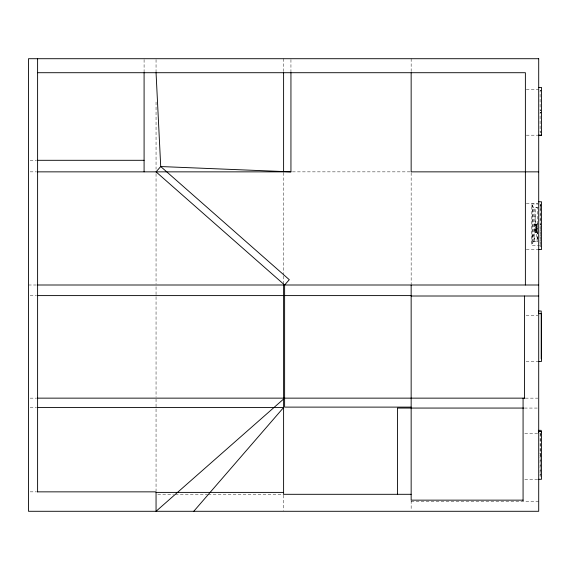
<?xml version="1.0" encoding="UTF-8"?>
<svg xmlns="http://www.w3.org/2000/svg" width="570" height="570" viewBox="0 0 570 570"><rect width="100%" height="100%" fill="white"/><g stroke="black" fill="none" stroke-linecap="round" stroke-linejoin="round"><path stroke-width="0.43" stroke-dasharray="2.85 2.14" d="M536.634 229.489L536.007 232.353L536.049 224.715L536.648 227.601M537.204 238.025L538.016 238.153M537.189 239.322L537.204 237.312M531.739 205.129L532.245 205.307L532.01 244.11L531.497 244.345M533.442 235.111C531.696 235.332 532.978 239.286 534.738 237.975M533.449 234.904C531.39 234.662 532.423 239.471 534.738 238.645M533.264 241.901L533.769 207.758A2.294 2.294 0 0 1 532.736 205.87L532.238 205.87M534.717 241.666L534.917 207.758L537.382 207.765L537.182 241.673L534.917 207.758M537.197 238.146L537.204 237.669M540.075 207.644L540.609 204.01L531.739 203.989L531.489 245.428L539.476 245.449M540.36 245.449L540.609 204.01M534.731 239.315L534.745 237.305M526.274 89.369L538.707 89.369M541.5 90.644L540.103 90.644L540.103 110.359L540.802 110.359M540.103 90.815L541.5 90.815M540.103 110.188L540.802 110.188M541.5 112.404L540.103 112.404L540.103 132.14L541.5 132.14M540.103 112.575L541.5 112.575M540.103 131.969L541.5 131.969M526.274 135.183L537.816 135.183M30.153 160.305L36.501 160.305M30.153 171.855L36.473 171.855M292.46 171.855L410.265 171.855M526.274 203.725L537.816 203.725M541.5 205.001L540.103 205.001L540.103 224.544L540.802 224.544M541.5 226.76L540.103 226.76L540.103 246.326L541.5 246.326M526.274 249.539L538.707 249.539M28.5 285L36.501 285M30.153 295.602L36.501 295.602M526.11 315.609L537.866 315.609M526.11 361.423L538.707 361.423M30.167 398.145L36.501 398.145M525.419 398.145L537.838 398.145M30.153 407.522L36.501 407.522M524.436 408.063L537.866 408.063M524.813 433.471L537.838 433.471M539.797 433.549L541.194 433.549M541.5 434.746L540.103 434.746L540.103 454.29L540.802 454.29M539.797 453.093L540.495 453.093M539.797 455.309L541.194 455.309M541.5 456.506L540.103 456.506L540.103 476.071L541.5 476.071M539.797 474.874L541.194 474.874M524.813 479.284L538.707 479.284M30.153 491.853L36.473 491.853M157.804 494.304L173.601 494.304M175.353 494.304L207.601 494.304M208.185 494.304L283.603 494.304M411.155 501.507L538.707 501.507M532.245 205.307L531.767 205.186M538.536 207.772L533.47 207.516A3.22 2.472 0.6 0 1 532.879 206.589L532.75 205.87L532.53 243.547L532.017 243.547M537.289 223.711L537.695 223.711L537.638 233.493L537.225 233.493M534.824 223.704L534.767 233.13M534.475 224.715L537.688 224.722M534.425 232.353L537.645 232.41M537.396 238.488L538.023 238.488M533.563 241.666L538.329 241.673M535.408 229.368L536.007 232.353M534.874 215.966L537.225 233.472M540.495 433.549L540.495 474.874M411.155 58.71L411.155 71.97M411.155 172.739L411.155 284.117M411.155 500.681L411.155 510.442M290.942 59.586L290.942 71.97M283.603 58.71L283.603 71.97M283.603 172.739L283.603 275.274M283.603 276.158L283.603 283.233M283.603 495.152L283.603 510.442M156.052 59.593L156.052 71.97M156.052 102.023L156.052 169.204M156.052 173.622L156.052 284.117M156.052 286.767L156.052 397.261M156.052 399.029L156.052 490.955M144.089 59.586L144.089 71.963M533.57 241.673A2.316 2.316 0 0 0 532.508 243.547L532.651 242.827A3.342 2.572 0.4 0 1 533.007 242.179A3.071 2.358 0.4 0 1 533.264 241.901M535.437 224.715L535.387 232.353L536.662 224.715L536.619 232.353L535.437 224.715"/><path stroke-width="0.85" d="M193.764 511.29L283.603 407.522L37.392 407.522M411.155 407.115L284.622 407.115L284.622 285L289.289 279.692L160.719 166.547L156.052 72.711M284.622 398.145L156.052 511.29L156.052 491.853L37.356 491.853M37.606 72.711L525.383 72.711L525.383 285M538.707 87.424L541.5 87.424L541.5 135.354L538.707 135.354M538.707 135.183L541.5 135.183M37.392 160.305L144.089 160.305M37.356 171.855L290.942 171.855L290.942 72.711M538.707 171.855L411.155 171.855L411.155 72.853M538.707 201.787L541.5 201.787L541.5 249.539L538.707 249.539M37.392 285L538.707 285M37.392 295.602L283.603 295.602M284.622 295.602L411.155 295.602M411.155 296.008L538.707 296.008M538.707 313.671L541.5 313.671L541.5 361.423L538.707 361.423M37.392 398.145L524.813 398.145M523.645 408.063L397.425 408.063L397.425 494.304M538.707 431.533L541.5 431.533L541.5 479.284L538.707 479.284M156.052 492.395L283.603 492.395M411.155 494.304L283.603 494.304L283.603 284.102M523.075 500.147L411.155 500.147L411.155 285M290.942 171.855L160.719 166.547L156.052 171.855L284.622 285M541.215 358.772L541.215 311.02L538.422 311.02L538.422 313.671M541.194 432.103L541.194 430.329L538.401 430.329L538.401 432.103M524.436 296.008L524.436 398.145M523.075 398.145L523.075 500.617M283.603 72.711L283.603 171.855M144.089 72.711L144.089 171.855M37.606 58.71L37.606 491.853M538.707 58.71L28.5 58.71L28.5 511.29L538.707 511.29L538.707 58.71"/></g></svg>
